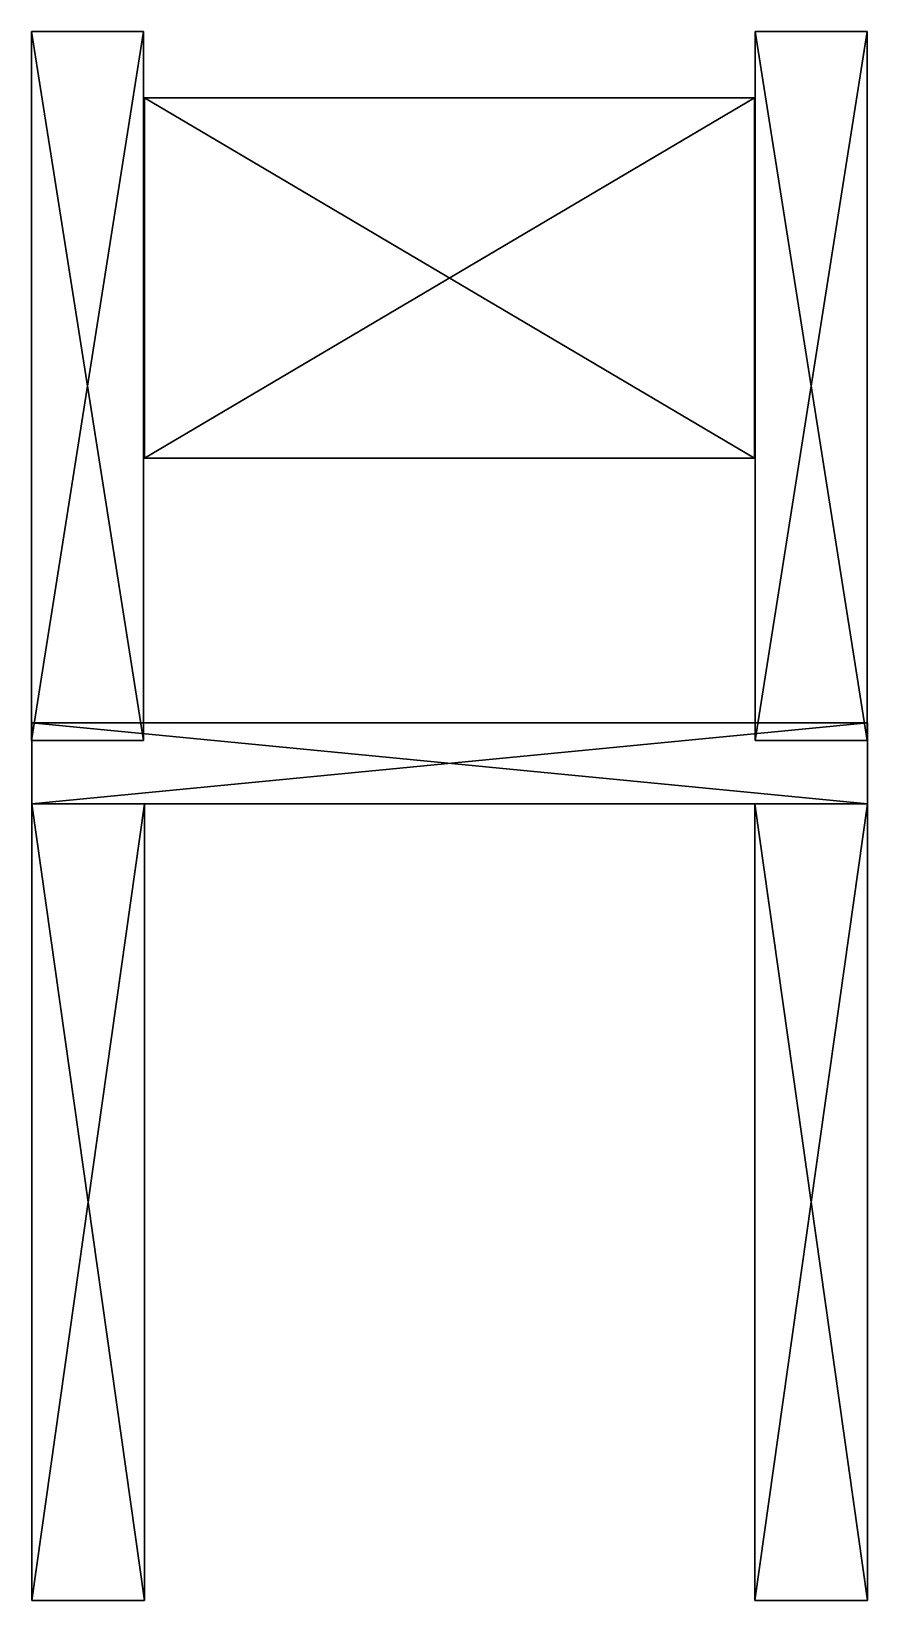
# Model space of a CAD drawing. Extents: x -5.5 to 5.5, y -13.8 to 6.9.
import ezdxf

# ---------------------------------------------------------------- set-up
doc = ezdxf.new("R2010")
doc.units = 0

msp = doc.modelspace()

# ---------------------------------------------------------------- linework, layer by layer
at = {"color": 1}
for points in [[(-5.515545, 6.877542, -4.011134), (-5.515545, -2.456493, -4.011134), (-4.041861, 6.877542, -4.011134)], [(-5.515545, -2.456493, -4.011134), (-4.041861, -2.456493, -4.011134), (-4.041861, 6.877542, -4.011134)], [(-4.041861, 6.877542, -4.99359), (-4.041861, -2.456493, -4.99359), (-5.515545, 6.877542, -4.99359)], [(-4.041861, -2.456493, -4.99359), (-5.515545, -2.456493, -4.99359), (-5.515545, 6.877542, -4.99359)], [(-5.515545, 6.877542, -4.99359), (-5.515545, -2.456493, -4.99359), (-5.515545, 6.877542, -4.011134)], [(-5.515545, -2.456493, -4.99359), (-5.515545, -2.456493, -4.011134), (-5.515545, 6.877542, -4.011134)], [(-5.515545, 6.877542, -4.99359), (-5.515545, 6.877542, -4.011134), (-4.041861, 6.877542, -4.99359)], [(-5.515545, 6.877542, -4.011134), (-4.041861, 6.877542, -4.011134), (-4.041861, 6.877542, -4.99359)], [(-4.041861, 6.877542, -4.011134), (-4.041861, -2.456493, -4.011134), (-4.041861, 6.877542, -4.99359)], [(-4.041861, -2.456493, -4.011134), (-4.041861, -2.456493, -4.99359), (-4.041861, 6.877542, -4.99359)], [(4.010772, 6.877542, -4.048168), (4.010772, -2.456493, -4.048168), (5.484456, 6.877542, -4.048168)], [(4.010772, -2.456493, -4.048168), (5.484456, -2.456493, -4.048168), (5.484456, 6.877542, -4.048168)], [(5.484456, 6.877542, -5.030625), (5.484456, -2.456493, -5.030625), (4.010772, 6.877542, -5.030625)], [(5.484456, -2.456493, -5.030625), (4.010772, -2.456493, -5.030625), (4.010772, 6.877542, -5.030625)], [(4.010772, 6.877542, -5.030625), (4.010772, -2.456493, -5.030625), (4.010772, 6.877542, -4.048168)], [(4.010772, -2.456493, -5.030625), (4.010772, -2.456493, -4.048168), (4.010772, 6.877542, -4.048168)], [(4.010772, 6.877542, -5.030625), (4.010772, 6.877542, -4.048168), (5.484456, 6.877542, -5.030625)], [(4.010772, 6.877542, -4.048168), (5.484456, 6.877542, -4.048168), (5.484456, 6.877542, -5.030625)], [(5.484456, 6.877542, -4.048168), (5.484456, -2.456493, -4.048168), (5.484456, 6.877542, -5.030625)], [(5.484456, -2.456493, -4.048168), (5.484456, -2.456493, -5.030625), (5.484456, 6.877542, -5.030625)], [(-4.026381, 6.002222, -4.247887), (-4.026381, 1.260936, -4.247887), (4.003031, 6.002222, -4.247887)], [(-4.026381, 1.260936, -4.247887), (4.003031, 1.260936, -4.247887), (4.003031, 6.002222, -4.247887)], [(4.003031, 6.002222, -4.749611), (4.003031, 1.260936, -4.749611), (-4.026381, 6.002222, -4.749611)], [(4.003031, 1.260936, -4.749611), (-4.026381, 1.260936, -4.749611), (-4.026381, 6.002222, -4.749611)], [(-4.026381, 6.002222, -4.749611), (-4.026381, 6.002222, -4.247887), (4.003031, 6.002222, -4.749611)], [(-4.026381, 6.002222, -4.247887), (4.003031, 6.002222, -4.247887), (4.003031, 6.002222, -4.749611)], [(-4.026381, 1.260936, -4.247887), (-4.026381, 1.260936, -4.749611), (4.003031, 1.260936, -4.247887)], [(-4.026381, 1.260936, -4.749611), (4.003031, 1.260936, -4.749611), (4.003031, 1.260936, -4.247887)], [(-5.510848, -3.29139, 6.010848), (5.489979, -3.29139, 6.010848), (5.489979, -2.225312, 6.010848)], [(5.489979, -2.225312, -4.989979), (5.489979, -3.29139, -4.989979), (-5.510848, -2.225312, -4.989979)], [(5.489979, -3.29139, -4.989979), (-5.510848, -3.29139, -4.989979), (-5.510848, -2.225312, -4.989979)], [(-5.510848, -2.225312, -4.989979), (-5.510848, -3.29139, -4.989979), (-5.510848, -2.225312, 6.010848)], [(-5.510848, -3.29139, -4.989979), (-5.510848, -3.29139, 6.010848), (-5.510848, -2.225312, 6.010848)], [(-5.510848, -2.225312, -4.989979), (-5.510848, -2.225312, 6.010848), (5.489979, -2.225312, -4.989979)], [(-5.510848, -2.225312, 6.010848), (5.489979, -2.225312, 6.010848), (5.489979, -2.225312, -4.989979)], [(-5.510848, -2.225312, 6.010848), (-5.510848, -3.29139, 6.010848), (5.489979, -2.225312, 6.010848)], [(5.489979, -2.225312, 6.010848), (5.489979, -3.29139, 6.010848), (5.489979, -2.225312, -4.989979)], [(5.489979, -3.29139, 6.010848), (5.489979, -3.29139, -4.989979), (5.489979, -2.225312, -4.989979)], [(-5.510848, -3.29139, 6.010848), (-5.510848, -3.29139, -4.989979), (5.489979, -3.29139, 6.010848)], [(-5.510848, -3.29139, -4.989979), (5.489979, -3.29139, -4.989979), (5.489979, -3.29139, 6.010848)], [(-4.027502, -3.292045, -4.98972), (-4.027502, -13.781363, -4.98972), (-5.510848, -3.29139, -4.989979)], [(-4.027502, -13.781363, -4.98972), (-5.510256, -13.781363, -4.98972), (-5.510848, -3.29139, -4.989979)], [(-5.510848, -3.29139, -4.989979), (-5.510256, -13.781363, -4.98972), (-5.510256, -3.292045, -3.682176)], [(-5.510848, -3.29139, -4.989979), (-5.510256, -3.292045, -3.682176), (-4.027502, -3.292045, -4.98972)], [(-5.510848, -3.29139, 6.010848), (-5.510256, -13.781363, 6.011183), (-4.027502, -3.292045, 6.011183)], [(-5.510256, -3.292045, 4.703641), (-5.510256, -13.781363, 4.703641), (-5.510848, -3.29139, 6.010848)], [(-5.510256, -13.781363, 4.703641), (-5.510256, -13.781363, 6.011183), (-5.510848, -3.29139, 6.010848)], [(-5.510256, -3.292045, 4.703641), (-5.510848, -3.29139, 6.010848), (-4.027502, -3.292045, 4.703641)], [(-5.510848, -3.29139, 6.010848), (-4.027502, -3.292045, 6.011183), (-4.027502, -3.292045, 4.703641)], [(-5.510256, -3.292045, -3.682176), (-5.510256, -13.781363, -3.682176), (-4.027502, -3.292045, -3.682176)], [(-5.510256, -13.781363, -3.682176), (-4.027502, -13.781363, -3.682176), (-4.027502, -3.292045, -3.682176)], [(-5.510256, -13.781363, -4.98972), (-5.510256, -13.781363, -3.682176), (-5.510256, -3.292045, -3.682176)], [(-5.510256, -3.292045, -3.682176), (-4.027502, -3.292045, -3.682176), (-4.027502, -3.292045, -4.98972)], [(-5.510256, -13.781363, 6.011183), (-4.027502, -13.781363, 6.011183), (-4.027502, -3.292045, 6.011183)], [(-4.027502, -3.292045, 4.703641), (-4.027502, -13.781363, 4.703641), (-5.510256, -3.292045, 4.703641)], [(-4.027502, -13.781363, 4.703641), (-5.510256, -13.781363, 4.703641), (-5.510256, -3.292045, 4.703641)], [(-4.027502, -3.292045, -3.682176), (-4.027502, -13.781363, -3.682176), (-4.027502, -3.292045, -4.98972)], [(-4.027502, -13.781363, -3.682176), (-4.027502, -13.781363, -4.98972), (-4.027502, -3.292045, -4.98972)], [(-4.027502, -3.292045, 6.011183), (-4.027502, -13.781363, 6.011183), (-4.027502, -3.292045, 4.703641)], [(-4.027502, -13.781363, 6.011183), (-4.027502, -13.781363, 4.703641), (-4.027502, -3.292045, 4.703641)], [(4.007851, -3.292045, 6.011183), (4.007851, -13.781363, 6.011183), (5.489979, -3.29139, 6.010848)], [(4.007851, -13.781363, 6.011183), (5.490606, -13.781363, 6.011183), (5.489979, -3.29139, 6.010848)], [(4.007851, -3.292045, 6.011183), (5.489979, -3.29139, 6.010848), (5.490606, -3.292045, 4.703641)], [(5.489979, -3.29139, -4.989979), (5.490606, -13.781363, -4.989719), (4.007851, -3.292045, -4.989719)], [(4.007851, -3.292045, -4.989719), (4.007851, -3.292045, -3.682177), (5.489979, -3.29139, -4.989979)], [(4.007851, -3.292045, -3.682177), (5.490606, -3.292045, -3.682177), (5.489979, -3.29139, -4.989979)], [(5.490606, -3.292045, 4.703641), (5.490606, -13.781363, 4.703641), (4.007851, -3.292045, 4.703641)], [(5.490606, -13.781363, 4.703641), (4.007851, -13.781363, 4.703641), (4.007851, -3.292045, 4.703641)], [(4.007851, -3.292045, 4.703641), (4.007851, -13.781363, 4.703641), (4.007851, -3.292045, 6.011183)], [(4.007851, -13.781363, 4.703641), (4.007851, -13.781363, 6.011183), (4.007851, -3.292045, 6.011183)], [(4.007851, -3.292045, 4.703641), (4.007851, -3.292045, 6.011183), (5.490606, -3.292045, 4.703641)], [(4.007851, -3.292045, -3.682177), (4.007851, -13.781363, -3.682177), (5.490606, -3.292045, -3.682177)], [(4.007851, -13.781363, -3.682177), (5.490606, -13.781363, -3.682177), (5.490606, -3.292045, -3.682177)], [(5.490606, -13.781363, -4.989719), (4.007851, -13.781363, -4.989719), (4.007851, -3.292045, -4.989719)], [(4.007851, -3.292045, -4.989719), (4.007851, -13.781363, -4.989719), (4.007851, -3.292045, -3.682177)], [(4.007851, -13.781363, -4.989719), (4.007851, -13.781363, -3.682177), (4.007851, -3.292045, -3.682177)], [(5.489979, -3.29139, 6.010848), (5.490606, -13.781363, 6.011183), (5.490606, -3.292045, 4.703641)], [(5.490606, -3.292045, -3.682177), (5.490606, -13.781363, -3.682177), (5.489979, -3.29139, -4.989979)], [(5.490606, -13.781363, -3.682177), (5.490606, -13.781363, -4.989719), (5.489979, -3.29139, -4.989979)], [(5.490606, -13.781363, 6.011183), (5.490606, -13.781363, 4.703641), (5.490606, -3.292045, 4.703641)], [(-5.510256, -13.781363, -3.682176), (-5.510256, -13.781363, -4.98972), (-4.027502, -13.781363, -3.682176)], [(-5.510256, -13.781363, -4.98972), (-4.027502, -13.781363, -4.98972), (-4.027502, -13.781363, -3.682176)], [(-5.510256, -13.781363, 6.011183), (-5.510256, -13.781363, 4.703641), (-4.027502, -13.781363, 6.011183)], [(-5.510256, -13.781363, 4.703641), (-4.027502, -13.781363, 4.703641), (-4.027502, -13.781363, 6.011183)], [(4.007851, -13.781363, 6.011183), (4.007851, -13.781363, 4.703641), (5.490606, -13.781363, 6.011183)], [(4.007851, -13.781363, 4.703641), (5.490606, -13.781363, 4.703641), (5.490606, -13.781363, 6.011183)], [(4.007851, -13.781363, -3.682177), (4.007851, -13.781363, -4.989719), (5.490606, -13.781363, -3.682177)], [(4.007851, -13.781363, -4.989719), (5.490606, -13.781363, -4.989719), (5.490606, -13.781363, -3.682177)]]:
    msp.add_3dface(points, dxfattribs=at)

doc.saveas('drawing.dxf')
